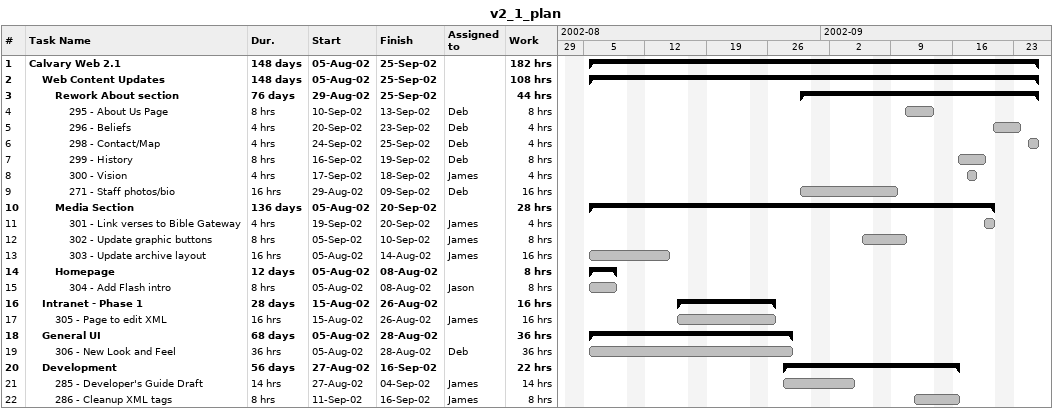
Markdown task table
v2_1_plan

| ID | Level | Task | Duration | Start | Finish | Resources | Work (h) |
|---|---|---|---|---|---|---|---|
| 1 | 1 | **Calvary Web 2.1** | 148d | 2002-08-05 | 2002-09-25 |  | 182 |
| 2 | 2 | **Web Content Updates** | 148d | 2002-08-05 | 2002-09-25 |  | 108 |
| 3 | 3 | **Rework About section** | 76d | 2002-08-29 | 2002-09-25 |  | 44 |
| 4 | 4 | 295 - About Us Page | 8h | 2002-09-10 | 2002-09-13 | Deb | 8 |
| 5 | 4 | 296 - Beliefs | 4h | 2002-09-20 | 2002-09-23 | Deb | 4 |
| 6 | 4 | 298 - Contact/Map | 4h | 2002-09-24 | 2002-09-25 | Deb | 4 |
| 7 | 4 | 299 - History | 8h | 2002-09-16 | 2002-09-19 | Deb | 8 |
| 8 | 4 | 300 - Vision | 4h | 2002-09-17 | 2002-09-18 | James | 4 |
| 9 | 4 | 271 - Staff photos/bio | 16h | 2002-08-29 | 2002-09-09 | Deb | 16 |
| 10 | 3 | **Media Section** | 136d | 2002-08-05 | 2002-09-20 |  | 28 |
| 11 | 4 | 301 - Link verses to Bible Gateway | 4h | 2002-09-19 | 2002-09-20 | James | 4 |
| 12 | 4 | 302 - Update graphic buttons | 8h | 2002-09-05 | 2002-09-10 | James | 8 |
| 13 | 4 | 303 - Update archive layout | 16h | 2002-08-05 | 2002-08-14 | James | 16 |
| 14 | 3 | **Homepage** | 12d | 2002-08-05 | 2002-08-08 |  | 8 |
| 15 | 4 | 304 - Add Flash intro | 8h | 2002-08-05 | 2002-08-08 | Jason | 8 |
| 16 | 2 | **Intranet - Phase 1** | 28d | 2002-08-15 | 2002-08-26 |  | 16 |
| 17 | 3 | 305 - Page to edit XML | 16h | 2002-08-15 | 2002-08-26 | James | 16 |
| 18 | 2 | **General UI** | 68d | 2002-08-05 | 2002-08-28 |  | 36 |
| 19 | 3 | 306 - New Look and Feel | 36h | 2002-08-05 | 2002-08-28 | Deb | 36 |
| 20 | 2 | **Development** | 56d | 2002-08-27 | 2002-09-16 |  | 22 |
| 21 | 3 | 285 - Developer's Guide Draft | 14h | 2002-08-27 | 2002-09-04 | James | 14 |
| 22 | 3 | 286 - Cleanup XML tags | 8h | 2002-09-11 | 2002-09-16 | James | 8 |
